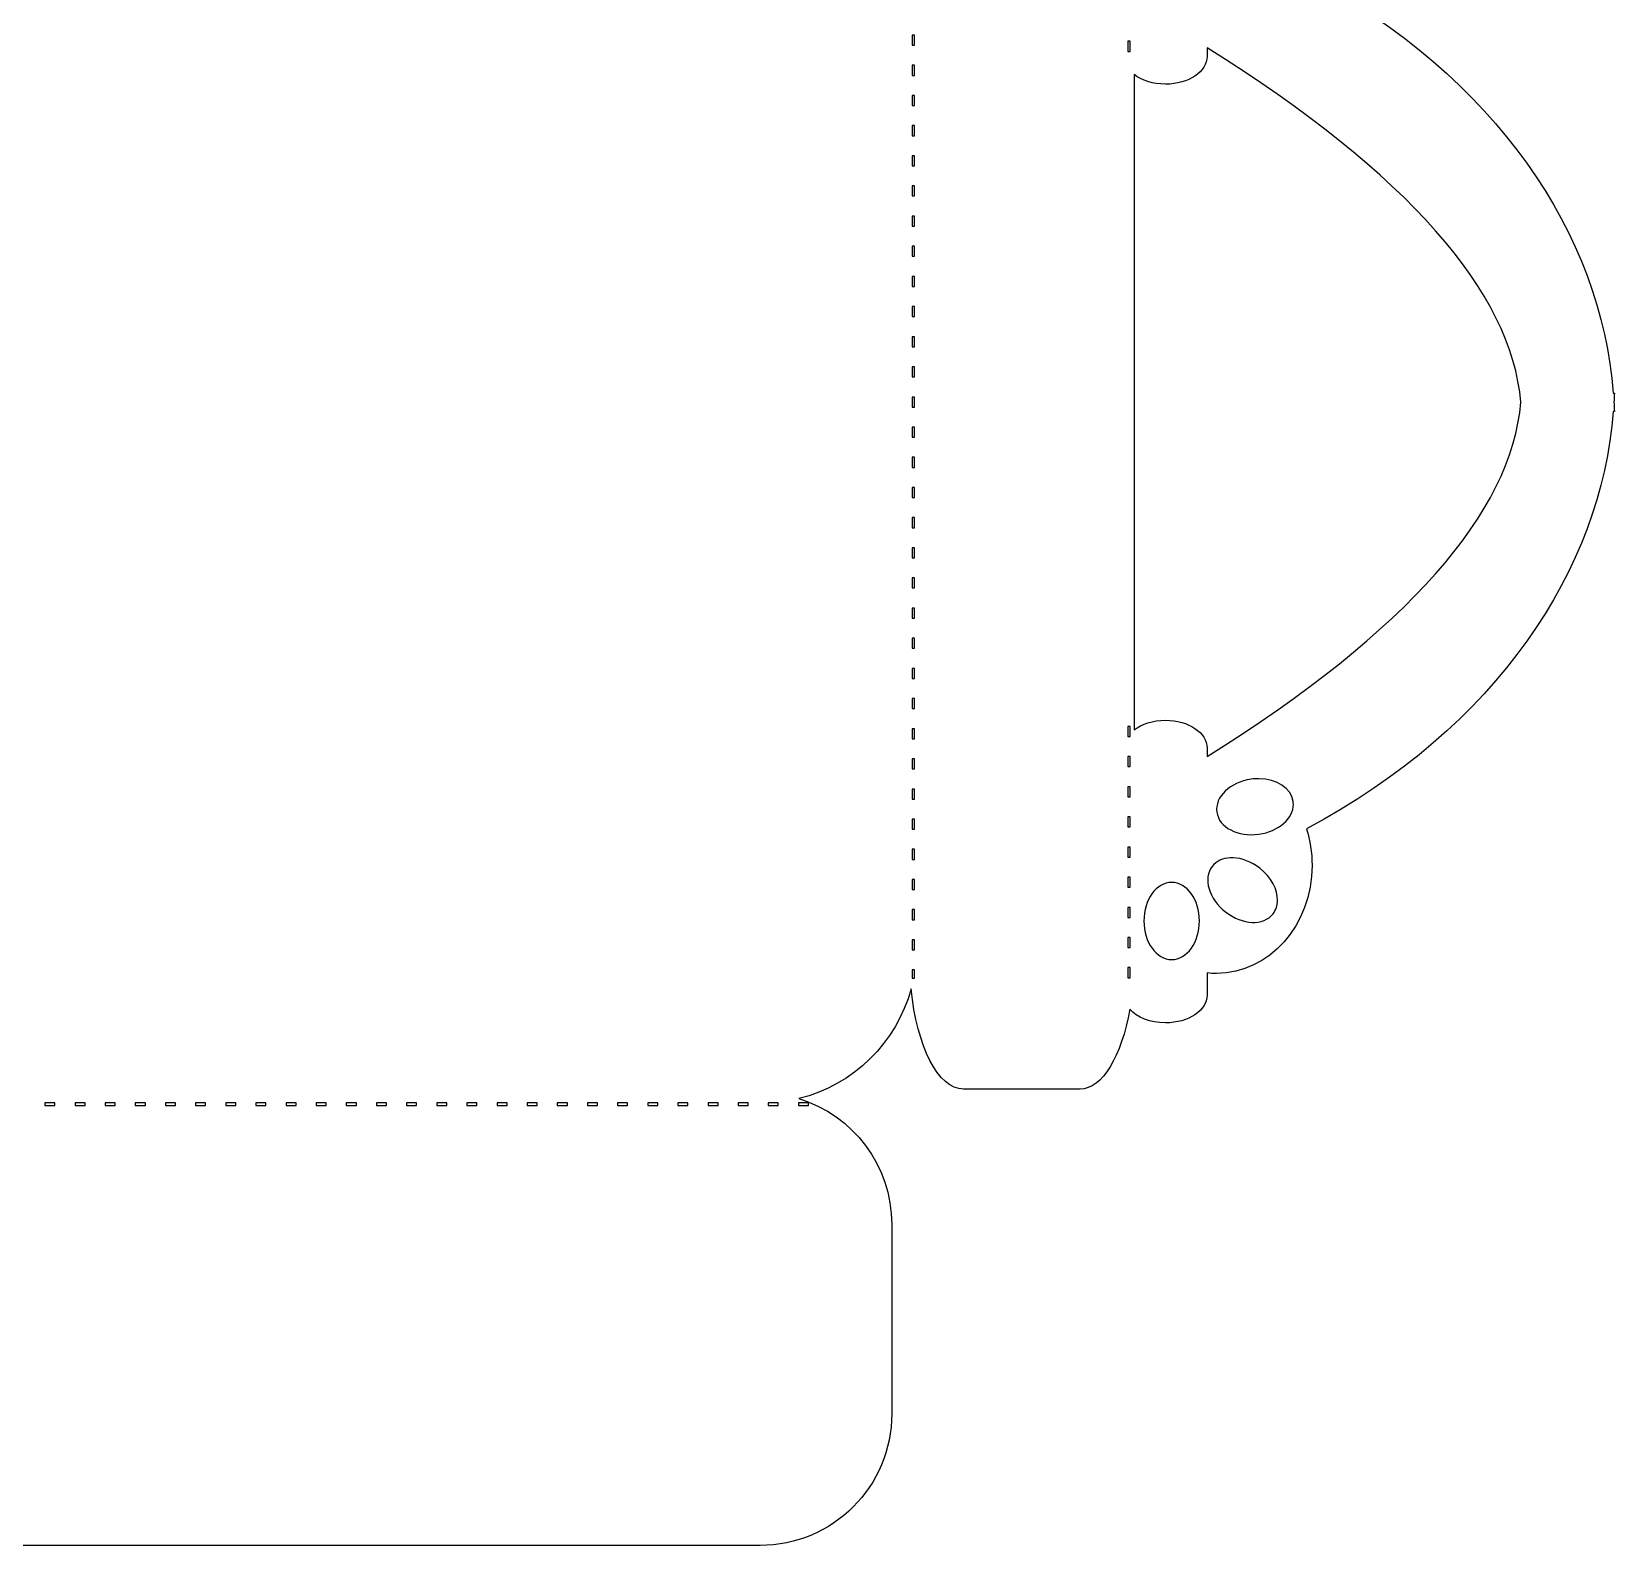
# Model space of a CAD drawing. Header units: centimetres. Extents: x -27 to 27.5, y -14.1 to 14.3.
# Drawn here: x 5.9 to 22.57, y -14.12 to 1.88 of the extents above; entities that cross this region are included whole.
import ezdxf

# ---------------------------------------------------------------- set-up
doc = ezdxf.new("R2010")
doc.units = ezdxf.units.CM
doc.header["$MEASUREMENT"] = 0
doc.layers.add('Layer 1', color=7, linetype='Continuous')

msp = doc.modelspace()

# ---------------------------------------------------------------- linework, layer by layer
at = {"layer": 'Layer 1', "color": 36, "lineweight": 25}
for points, knots in [([(-16.51941, 10.01651), (-17.28793, 10.01651), (-17.90682, 9.39762), (-17.90682, 8.62911), (-17.90682, 8.62911), (-17.90682, 8.62911), (-17.90682, 6.63894), (-17.90682, 6.63894), (-17.90682, 6.63894), (-17.90682, 6.0028), (-17.48249, 5.46935), (-16.90058, 5.30445), (-16.90058, 5.30445), (-17.47429, 5.15204), (-17.92264, 4.69902), (-18.06723, 4.12209), (-18.06723, 4.12209), (-18.09669, 4.82244), (-18.33803, 5.36481), (-18.63277, 5.36481), (-18.63277, 5.36481), (-18.63277, 5.36481), (-19.8606, 5.36481), (-19.8606, 5.36481), (-19.8606, 5.36481), (-20.09577, 5.36481), (-20.29658, 5.01931), (-20.38316, 4.52393), (-20.38316, 4.52393), (-20.45962, 4.60946), (-20.59937, 4.66697), (-20.76019, 4.66697), (-20.76019, 4.66697), (-21.00334, 4.66697), (-21.19923, 4.53637), (-21.19923, 4.37428), (-21.19923, 4.37428), (-21.19923, 4.37428), (-21.19923, 4.14111), (-21.19923, 4.14111), (-21.19923, 4.14111), (-21.23139, 4.14461), (-21.26383, 4.1469), (-21.2968, 4.1469), (-21.2968, 4.1469), (-21.85312, 4.1469), (-22.30469, 3.6373), (-22.30469, 3.00919), (-22.30469, 3.00919), (-22.30469, 2.874), (-22.28354, 2.74421), (-22.24516, 2.62389), (-22.24516, 2.62389), (-24.25743, 1.5562), (-25.34686, -0.11325), (-25.47721, -1.77067), (-25.47721, -1.77067), (-25.47721, -1.77067), (-25.48879, -1.77067), (-25.48879, -1.77067), (-25.48879, -1.77067), (-25.4877, -1.80321), (-25.48648, -1.83568), (-25.48465, -1.86824), (-25.48465, -1.86824), (-25.48647, -1.90065), (-25.48771, -1.93258), (-25.48879, -1.96498), (-25.48879, -1.96498), (-25.48879, -1.96498), (-25.47721, -1.96498), (-25.47721, -1.96498), (-25.47721, -1.96498), (-25.34686, -3.6224), (-24.25743, -5.29267), (-22.24516, -6.36037), (-22.24516, -6.36037), (-22.28354, -6.48069), (-22.30469, -6.60965), (-22.30469, -6.74484), (-22.30469, -6.74484), (-22.30469, -7.37295), (-21.85312, -7.88337), (-21.2968, -7.88337), (-21.2968, -7.88337), (-21.26383, -7.88337), (-21.23139, -7.88109), (-21.19923, -7.87759), (-21.19923, -7.87759), (-21.19923, -7.87759), (-21.19923, -8.11075), (-21.19923, -8.11075), (-21.19923, -8.11075), (-21.19923, -8.27285), (-21.00334, -8.40262), (-20.76019, -8.40262), (-20.76019, -8.40262), (-20.59937, -8.40262), (-20.45961, -8.34594), (-20.38316, -8.26041), (-20.38316, -8.26041), (-20.29657, -8.75575), (-20.09575, -9.10128), (-19.8606, -9.10128), (-19.8606, -9.10128), (-19.8606, -9.10128), (-18.63277, -9.10128), (-18.63277, -9.10128), (-18.63277, -9.10128), (-18.3708, -9.10128), (-18.15167, -8.67221), (-18.08542, -8.08512), (-18.08542, -8.08512), (-17.95442, -8.74582), (-17.42911, -9.26139), (-16.76333, -9.37827), (-16.76333, -9.37827), (-17.41459, -9.493), (-17.90682, -10.0582), (-17.90682, -10.74335), (-17.90682, -10.74335), (-17.90682, -10.74335), (-17.90682, -12.73352), (-17.90682, -12.73352), (-17.90682, -12.73352), (-17.90682, -13.50203), (-17.28793, -14.12093), (-16.51941, -14.12093), (-16.51941, -14.12093), (-16.51941, -14.12093), (-4.83475, -14.12093), (-4.83475, -14.12093), (-4.83475, -14.12093), (-4.06624, -14.12093), (-3.44734, -13.50203), (-3.44734, -12.73352), (-3.44734, -12.73352), (-3.44734, -12.73352), (-3.44734, -10.74335), (-3.44734, -10.74335), (-3.44734, -10.74335), (-3.44734, -10.66148), (-3.45453, -10.58149), (-3.46801, -10.50358), (-3.46801, -10.50358), (-3.15068, -10.9149), (-2.65254, -11.17909), (-2.09053, -11.17909), (-2.09053, -11.17909), (-2.09053, -11.17909), (-0.80564, -11.17909), (-0.80564, -11.17909), (-0.80564, -11.17909), (-0.28304, -11.17909), (0.18345, -10.95066), (0.50157, -10.58791), (0.50157, -10.58791), (0.50157, -10.58791), (0.47759, -10.58791), (0.47759, -10.58791), (0.47759, -10.58791), (0.47759, -10.58791), (0.47759, -10.57964), (0.47759, -10.57964), (0.47759, -10.57964), (0.47759, -10.57964), (0.47759, -10.57716), (0.47759, -10.57716), (0.47759, -10.57716), (0.47759, -10.57716), (0.47841, -10.57468), (0.47841, -10.57468), (0.47841, -10.57468), (0.47841, -10.57468), (0.5057, -10.51598), (0.5057, -10.51598), (0.5057, -10.51598), (0.5057, -10.51598), (0.52968, -10.52673), (0.52968, -10.52673), (0.52968, -10.52673), (0.52968, -10.52673), (0.50404, -10.58212), (0.50404, -10.58212), (0.50404, -10.58212), (0.50404, -10.58212), (0.50404, -10.58791), (0.50404, -10.58791), (0.50404, -10.58791), (0.50404, -10.58791), (0.50239, -10.58791), (0.50239, -10.58791), (0.50239, -10.58791), (0.50039, -10.61848), (0.49908, -10.64943), (0.49908, -10.68052), (0.49908, -10.68052), (0.49908, -10.68052), (0.49908, -12.67068), (0.49908, -12.67068), (0.49908, -12.67068), (0.49908, -13.43919), (1.11716, -14.05809), (1.88567, -14.05809), (1.88567, -14.05809), (1.88567, -14.05809), (13.57033, -14.05809), (13.57033, -14.05809), (13.57033, -14.05809), (14.33884, -14.05809), (14.95774, -13.43919), (14.95774, -12.67068), (14.95774, -12.67068), (14.95774, -12.67068), (14.95774, -10.68052), (14.95774, -10.68052), (14.95774, -10.68052), (14.95774, -10.05491), (14.54749, -9.5284), (13.98043, -9.35429), (13.98043, -9.35429), (14.55488, -9.211), (15.00683, -8.76631), (15.16196, -8.19674), (15.16196, -8.19674), (15.22233, -8.80512), (15.44614, -9.25425), (15.71428, -9.25425), (15.71428, -9.25425), (15.71428, -9.25425), (16.94129, -9.25425), (16.94129, -9.25425), (16.94129, -9.25425), (17.17645, -9.25425), (17.37808, -8.90876), (17.46466, -8.41337), (17.46466, -8.41337), (17.54117, -8.49877), (17.6802, -8.55641), (17.84087, -8.55641), (17.84087, -8.55641), (18.08402, -8.55641), (18.27991, -8.42581), (18.27991, -8.26371), (18.27991, -8.26371), (18.27991, -8.26371), (18.27991, -8.03138), (18.27991, -8.03138), (18.27991, -8.03138), (18.31207, -8.03488), (18.34451, -8.03634), (18.37748, -8.03634), (18.37748, -8.03634), (18.93381, -8.03634), (19.38538, -7.52674), (19.38538, -6.89863), (19.38538, -6.89863), (19.38538, -6.76344), (19.36421, -6.63365), (19.32584, -6.51333), (19.32584, -6.51333), (21.33811, -5.44563), (22.42838, -3.77619), (22.55872, -2.11877), (22.55872, -2.11877), (22.55872, -2.11877), (22.56947, -2.11877), (22.56947, -2.11877), (22.56947, -2.11877), (22.56839, -2.08637), (22.56716, -2.05444), (22.56533, -2.02203), (22.56533, -2.02203), (22.56716, -1.98947), (22.56838, -1.957), (22.56947, -1.92446), (22.56947, -1.92446), (22.56947, -1.92446), (22.55872, -1.92446), (22.55872, -1.92446), (22.55872, -1.92446), (22.42837, -0.26704), (21.33811, 1.40241), (19.32584, 2.4701), (19.32584, 2.4701), (19.36422, 2.59043), (19.38538, 2.72021), (19.38538, 2.8554), (19.38538, 2.8554), (19.38538, 3.48351), (18.93381, 3.99394), (18.37748, 3.99394), (18.37748, 3.99394), (18.34451, 3.99394), (18.31207, 3.99165), (18.27991, 3.98815), (18.27991, 3.98815), (18.27991, 3.98815), (18.27991, 4.22131), (18.27991, 4.22131), (18.27991, 4.22131), (18.27991, 4.38341), (18.08401, 4.51318), (17.84087, 4.51318), (17.84087, 4.51318), (17.68036, 4.51318), (17.54122, 4.45623), (17.46466, 4.37097), (17.46466, 4.37097), (17.37808, 4.86632), (17.17643, 5.21185), (16.94129, 5.21185), (16.94129, 5.21185), (16.94129, 5.21185), (15.71428, 5.21185), (15.71428, 5.21185), (15.71428, 5.21185), (15.44618, 5.21185), (15.22236, 4.76261), (15.16196, 4.15434), (15.16196, 4.15434), (15.00648, 4.72489), (14.55306, 5.1695), (13.97713, 5.31189), (13.97713, 5.31189), (14.54586, 5.48498), (14.95774, 6.01214), (14.95774, 6.63894), (14.95774, 6.63894), (14.95774, 6.63894), (14.95774, 8.62911), (14.95774, 8.62911), (14.95774, 8.62911), (14.95774, 9.39762), (14.33884, 10.01651), (13.57033, 10.01651), (13.57033, 10.01651), (13.57033, 10.01651), (1.88567, 10.01651), (1.88567, 10.01651), (1.88567, 10.01651), (1.11715, 10.01651), (0.49908, 9.39762), (0.49908, 8.62911), (0.49908, 8.62911), (0.49908, 8.62911), (0.49908, 6.63894), (0.49908, 6.63894), (0.49908, 6.63894), (0.49908, 6.52272), (0.51292, 6.41017), (0.5396, 6.30243), (0.5396, 6.30243), (0.22133, 6.6908), (-0.26206, 6.93825), (-0.80564, 6.93825), (-0.80564, 6.93825), (-0.80564, 6.93825), (-2.09053, 6.93825), (-2.09053, 6.93825), (-2.09053, 6.93825), (-2.68536, 6.93825), (-3.20865, 6.64228), (-3.52176, 6.18915), (-3.52176, 6.18915), (-3.47375, 6.33012), (-3.44734, 6.48132), (-3.44734, 6.63894), (-3.44734, 6.63894), (-3.44734, 6.63894), (-3.44734, 8.62911), (-3.44734, 8.62911), (-3.44734, 8.62911), (-3.44734, 9.39762), (-4.06624, 10.01651), (-4.83475, 10.01651), (-4.83475, 10.01651), (-4.83475, 10.01651), (-16.51941, 10.01651), (-16.51941, 10.01651)], [0, 0, 0, 0, 0.01041667, 0.01041667, 0.01041667, 0.01041667, 0.02083333, 0.02083333, 0.02083333, 0.02083333, 0.03125, 0.03125, 0.03125, 0.03125, 0.04166667, 0.04166667, 0.04166667, 0.04166667, 0.05208333, 0.05208333, 0.05208333, 0.05208333, 0.0625, 0.0625, 0.0625, 0.0625, 0.07291667, 0.07291667, 0.07291667, 0.07291667, 0.08333333, 0.08333333, 0.08333333, 0.08333333, 0.09375, 0.09375, 0.09375, 0.09375, 0.10416667, 0.10416667, 0.10416667, 0.10416667, 0.11458333, 0.11458333, 0.11458333, 0.11458333, 0.125, 0.125, 0.125, 0.125, 0.13541667, 0.13541667, 0.13541667, 0.13541667, 0.14583333, 0.14583333, 0.14583333, 0.14583333, 0.15625, 0.15625, 0.15625, 0.15625, 0.16666667, 0.16666667, 0.16666667, 0.16666667, 0.17708333, 0.17708333, 0.17708333, 0.17708333, 0.1875, 0.1875, 0.1875, 0.1875, 0.19791667, 0.19791667, 0.19791667, 0.19791667, 0.20833333, 0.20833333, 0.20833333, 0.20833333, 0.21875, 0.21875, 0.21875, 0.21875, 0.22916667, 0.22916667, 0.22916667, 0.22916667, 0.23958333, 0.23958333, 0.23958333, 0.23958333, 0.25, 0.25, 0.25, 0.25, 0.26041667, 0.26041667, 0.26041667, 0.26041667, 0.27083333, 0.27083333, 0.27083333, 0.27083333, 0.28125, 0.28125, 0.28125, 0.28125, 0.29166667, 0.29166667, 0.29166667, 0.29166667, 0.30208333, 0.30208333, 0.30208333, 0.30208333, 0.3125, 0.3125, 0.3125, 0.3125, 0.32291667, 0.32291667, 0.32291667, 0.32291667, 0.33333333, 0.33333333, 0.33333333, 0.33333333, 0.34375, 0.34375, 0.34375, 0.34375, 0.35416667, 0.35416667, 0.35416667, 0.35416667, 0.36458333, 0.36458333, 0.36458333, 0.36458333, 0.375, 0.375, 0.375, 0.375, 0.38541667, 0.38541667, 0.38541667, 0.38541667, 0.39583333, 0.39583333, 0.39583333, 0.39583333, 0.40625, 0.40625, 0.40625, 0.40625, 0.41666667, 0.41666667, 0.41666667, 0.41666667, 0.42708333, 0.42708333, 0.42708333, 0.42708333, 0.4375, 0.4375, 0.4375, 0.4375, 0.44791667, 0.44791667, 0.44791667, 0.44791667, 0.45833333, 0.45833333, 0.45833333, 0.45833333, 0.46875, 0.46875, 0.46875, 0.46875, 0.47916667, 0.47916667, 0.47916667, 0.47916667, 0.48958333, 0.48958333, 0.48958333, 0.48958333, 0.5, 0.5, 0.5, 0.5, 0.51041667, 0.51041667, 0.51041667, 0.51041667, 0.52083333, 0.52083333, 0.52083333, 0.52083333, 0.53125, 0.53125, 0.53125, 0.53125, 0.54166667, 0.54166667, 0.54166667, 0.54166667, 0.55208333, 0.55208333, 0.55208333, 0.55208333, 0.5625, 0.5625, 0.5625, 0.5625, 0.57291667, 0.57291667, 0.57291667, 0.57291667, 0.58333333, 0.58333333, 0.58333333, 0.58333333, 0.59375, 0.59375, 0.59375, 0.59375, 0.60416667, 0.60416667, 0.60416667, 0.60416667, 0.61458333, 0.61458333, 0.61458333, 0.61458333, 0.625, 0.625, 0.625, 0.625, 0.63541667, 0.63541667, 0.63541667, 0.63541667, 0.64583333, 0.64583333, 0.64583333, 0.64583333, 0.65625, 0.65625, 0.65625, 0.65625, 0.66666667, 0.66666667, 0.66666667, 0.66666667, 0.67708333, 0.67708333, 0.67708333, 0.67708333, 0.6875, 0.6875, 0.6875, 0.6875, 0.69791667, 0.69791667, 0.69791667, 0.69791667, 0.70833333, 0.70833333, 0.70833333, 0.70833333, 0.71875, 0.71875, 0.71875, 0.71875, 0.72916667, 0.72916667, 0.72916667, 0.72916667, 0.73958333, 0.73958333, 0.73958333, 0.73958333, 0.75, 0.75, 0.75, 0.75, 0.76041667, 0.76041667, 0.76041667, 0.76041667, 0.77083333, 0.77083333, 0.77083333, 0.77083333, 0.78125, 0.78125, 0.78125, 0.78125, 0.79166667, 0.79166667, 0.79166667, 0.79166667, 0.80208333, 0.80208333, 0.80208333, 0.80208333, 0.8125, 0.8125, 0.8125, 0.8125, 0.82291667, 0.82291667, 0.82291667, 0.82291667, 0.83333333, 0.83333333, 0.83333333, 0.83333333, 0.84375, 0.84375, 0.84375, 0.84375, 0.85416667, 0.85416667, 0.85416667, 0.85416667, 0.86458333, 0.86458333, 0.86458333, 0.86458333, 0.875, 0.875, 0.875, 0.875, 0.88541667, 0.88541667, 0.88541667, 0.88541667, 0.89583333, 0.89583333, 0.89583333, 0.89583333, 0.90625, 0.90625, 0.90625, 0.90625, 0.91666667, 0.91666667, 0.91666667, 0.91666667, 0.92708333, 0.92708333, 0.92708333, 0.92708333, 0.9375, 0.9375, 0.9375, 0.9375, 0.94791667, 0.94791667, 0.94791667, 0.94791667, 0.95833333, 0.95833333, 0.95833333, 0.95833333, 0.96875, 0.96875, 0.96875, 0.96875, 0.97916667, 0.97916667, 0.97916667, 0.97916667, 1, 1, 1, 1]), ([(15.17106, 1.84337), (15.17106, 1.84337), (15.19752, 1.84337), (15.19752, 1.84337), (15.19752, 1.84337), (15.19752, 1.84337), (15.19752, 1.73754), (15.19752, 1.73754), (15.19752, 1.73754), (15.19752, 1.73754), (15.17106, 1.73754), (15.17106, 1.73754), (15.17106, 1.73754), (15.17106, 1.73754), (15.17106, 1.84337), (15.17106, 1.84337)], [0, 0, 0, 0, 0.2, 0.2, 0.2, 0.2, 0.4, 0.4, 0.4, 0.4, 0.6, 0.6, 0.6, 0.6, 1, 1, 1, 1]), ([(17.444, 1.77888), (17.444, 1.77888), (17.47045, 1.77888), (17.47045, 1.77888), (17.47045, 1.77888), (17.47045, 1.77888), (17.47045, 1.67304), (17.47045, 1.67304), (17.47045, 1.67304), (17.47045, 1.67304), (17.444, 1.67304), (17.444, 1.67304), (17.444, 1.67304), (17.444, 1.67304), (17.444, 1.77888), (17.444, 1.77888)], [0, 0, 0, 0, 0.2, 0.2, 0.2, 0.2, 0.4, 0.4, 0.4, 0.4, 0.6, 0.6, 0.6, 0.6, 1, 1, 1, 1]), ([(18.27991, 1.71108), (20.39296, 0.38353), (21.48193, -0.85389), (21.58555, -2.02203), (21.58555, -2.02203), (21.4817, -3.19004), (20.3927, -4.42609), (18.27991, -5.75348), (18.27991, -5.75348), (18.27991, -5.75348), (18.27991, -5.66335), (18.27991, -5.66335), (18.27991, -5.66335), (18.27991, -5.50125), (18.08401, -5.37066), (17.84087, -5.37066), (17.84087, -5.37066), (17.70841, -5.37066), (17.5905, -5.40926), (17.51014, -5.47071), (17.51014, -5.47071), (17.51014, -5.47071), (17.51014, 1.42831), (17.51014, 1.42831), (17.51014, 1.42831), (17.59051, 1.36686), (17.7084, 1.32743), (17.84087, 1.32743), (17.84087, 1.32743), (18.08402, 1.32743), (18.27991, 1.45803), (18.27991, 1.62013), (18.27991, 1.62013), (18.27991, 1.62013), (18.27991, 1.71108), (18.27991, 1.71108)], [0, 0, 0, 0, 0.1, 0.1, 0.1, 0.1, 0.2, 0.2, 0.2, 0.2, 0.3, 0.3, 0.3, 0.3, 0.4, 0.4, 0.4, 0.4, 0.5, 0.5, 0.5, 0.5, 0.6, 0.6, 0.6, 0.6, 0.7, 0.7, 0.7, 0.7, 0.8, 0.8, 0.8, 0.8, 1, 1, 1, 1]), ([(15.17106, 1.52587), (15.17106, 1.52587), (15.19752, 1.52587), (15.19752, 1.52587), (15.19752, 1.52587), (15.19752, 1.52587), (15.19752, 1.42004), (15.19752, 1.42004), (15.19752, 1.42004), (15.19752, 1.42004), (15.17106, 1.42004), (15.17106, 1.42004), (15.17106, 1.42004), (15.17106, 1.42004), (15.17106, 1.52587), (15.17106, 1.52587)], [0, 0, 0, 0, 0.2, 0.2, 0.2, 0.2, 0.4, 0.4, 0.4, 0.4, 0.6, 0.6, 0.6, 0.6, 1, 1, 1, 1]), ([(15.17106, 1.20837), (15.17106, 1.20837), (15.19752, 1.20837), (15.19752, 1.20837), (15.19752, 1.20837), (15.19752, 1.20837), (15.19752, 1.10254), (15.19752, 1.10254), (15.19752, 1.10254), (15.19752, 1.10254), (15.17106, 1.10254), (15.17106, 1.10254), (15.17106, 1.10254), (15.17106, 1.10254), (15.17106, 1.20837), (15.17106, 1.20837)], [0, 0, 0, 0, 0.2, 0.2, 0.2, 0.2, 0.4, 0.4, 0.4, 0.4, 0.6, 0.6, 0.6, 0.6, 1, 1, 1, 1]), ([(15.17106, 0.89087), (15.17106, 0.89087), (15.19752, 0.89087), (15.19752, 0.89087), (15.19752, 0.89087), (15.19752, 0.89087), (15.19752, 0.78504), (15.19752, 0.78504), (15.19752, 0.78504), (15.19752, 0.78504), (15.17106, 0.78504), (15.17106, 0.78504), (15.17106, 0.78504), (15.17106, 0.78504), (15.17106, 0.89087), (15.17106, 0.89087)], [0, 0, 0, 0, 0.2, 0.2, 0.2, 0.2, 0.4, 0.4, 0.4, 0.4, 0.6, 0.6, 0.6, 0.6, 1, 1, 1, 1]), ([(15.17106, 0.57337), (15.17106, 0.57337), (15.19752, 0.57337), (15.19752, 0.57337), (15.19752, 0.57337), (15.19752, 0.57337), (15.19752, 0.46754), (15.19752, 0.46754), (15.19752, 0.46754), (15.19752, 0.46754), (15.17106, 0.46754), (15.17106, 0.46754), (15.17106, 0.46754), (15.17106, 0.46754), (15.17106, 0.57337), (15.17106, 0.57337)], [0, 0, 0, 0, 0.2, 0.2, 0.2, 0.2, 0.4, 0.4, 0.4, 0.4, 0.6, 0.6, 0.6, 0.6, 1, 1, 1, 1]), ([(15.17106, 0.25587), (15.17106, 0.25587), (15.19752, 0.25587), (15.19752, 0.25587), (15.19752, 0.25587), (15.19752, 0.25587), (15.19752, 0.15004), (15.19752, 0.15004), (15.19752, 0.15004), (15.19752, 0.15004), (15.17106, 0.15004), (15.17106, 0.15004), (15.17106, 0.15004), (15.17106, 0.15004), (15.17106, 0.25587), (15.17106, 0.25587)], [0, 0, 0, 0, 0.2, 0.2, 0.2, 0.2, 0.4, 0.4, 0.4, 0.4, 0.6, 0.6, 0.6, 0.6, 1, 1, 1, 1]), ([(15.17106, -0.06163), (15.17106, -0.06163), (15.19752, -0.06163), (15.19752, -0.06163), (15.19752, -0.06163), (15.19752, -0.06163), (15.19752, -0.16746), (15.19752, -0.16746), (15.19752, -0.16746), (15.19752, -0.16746), (15.17106, -0.16746), (15.17106, -0.16746), (15.17106, -0.16746), (15.17106, -0.16746), (15.17106, -0.06163), (15.17106, -0.06163)], [0, 0, 0, 0, 0.2, 0.2, 0.2, 0.2, 0.4, 0.4, 0.4, 0.4, 0.6, 0.6, 0.6, 0.6, 1, 1, 1, 1]), ([(15.17106, -0.37913), (15.17106, -0.37913), (15.19752, -0.37913), (15.19752, -0.37913), (15.19752, -0.37913), (15.19752, -0.37913), (15.19752, -0.48496), (15.19752, -0.48496), (15.19752, -0.48496), (15.19752, -0.48496), (15.17106, -0.48496), (15.17106, -0.48496), (15.17106, -0.48496), (15.17106, -0.48496), (15.17106, -0.37913), (15.17106, -0.37913)], [0, 0, 0, 0, 0.2, 0.2, 0.2, 0.2, 0.4, 0.4, 0.4, 0.4, 0.6, 0.6, 0.6, 0.6, 1, 1, 1, 1]), ([(15.17106, -0.69663), (15.17106, -0.69663), (15.19752, -0.69663), (15.19752, -0.69663), (15.19752, -0.69663), (15.19752, -0.69663), (15.19752, -0.80246), (15.19752, -0.80246), (15.19752, -0.80246), (15.19752, -0.80246), (15.17106, -0.80246), (15.17106, -0.80246), (15.17106, -0.80246), (15.17106, -0.80246), (15.17106, -0.69663), (15.17106, -0.69663)], [0, 0, 0, 0, 0.2, 0.2, 0.2, 0.2, 0.4, 0.4, 0.4, 0.4, 0.6, 0.6, 0.6, 0.6, 1, 1, 1, 1]), ([(15.17106, -1.01413), (15.17106, -1.01413), (15.19752, -1.01413), (15.19752, -1.01413), (15.19752, -1.01413), (15.19752, -1.01413), (15.19752, -1.11996), (15.19752, -1.11996), (15.19752, -1.11996), (15.19752, -1.11996), (15.17106, -1.11996), (15.17106, -1.11996), (15.17106, -1.11996), (15.17106, -1.11996), (15.17106, -1.01413), (15.17106, -1.01413)], [0, 0, 0, 0, 0.2, 0.2, 0.2, 0.2, 0.4, 0.4, 0.4, 0.4, 0.6, 0.6, 0.6, 0.6, 1, 1, 1, 1]), ([(15.17106, -1.33163), (15.17106, -1.33163), (15.19752, -1.33163), (15.19752, -1.33163), (15.19752, -1.33163), (15.19752, -1.33163), (15.19752, -1.43746), (15.19752, -1.43746), (15.19752, -1.43746), (15.19752, -1.43746), (15.17106, -1.43746), (15.17106, -1.43746), (15.17106, -1.43746), (15.17106, -1.43746), (15.17106, -1.33163), (15.17106, -1.33163)], [0, 0, 0, 0, 0.2, 0.2, 0.2, 0.2, 0.4, 0.4, 0.4, 0.4, 0.6, 0.6, 0.6, 0.6, 1, 1, 1, 1]), ([(15.17106, -1.64913), (15.17106, -1.64913), (15.19752, -1.64913), (15.19752, -1.64913), (15.19752, -1.64913), (15.19752, -1.64913), (15.19752, -1.75496), (15.19752, -1.75496), (15.19752, -1.75496), (15.19752, -1.75496), (15.17106, -1.75496), (15.17106, -1.75496), (15.17106, -1.75496), (15.17106, -1.75496), (15.17106, -1.64913), (15.17106, -1.64913)], [0, 0, 0, 0, 0.2, 0.2, 0.2, 0.2, 0.4, 0.4, 0.4, 0.4, 0.6, 0.6, 0.6, 0.6, 1, 1, 1, 1]), ([(15.17106, -1.96663), (15.17106, -1.96663), (15.19752, -1.96663), (15.19752, -1.96663), (15.19752, -1.96663), (15.19752, -1.96663), (15.19752, -2.07246), (15.19752, -2.07246), (15.19752, -2.07246), (15.19752, -2.07246), (15.17106, -2.07246), (15.17106, -2.07246), (15.17106, -2.07246), (15.17106, -2.07246), (15.17106, -1.96663), (15.17106, -1.96663)], [0, 0, 0, 0, 0.2, 0.2, 0.2, 0.2, 0.4, 0.4, 0.4, 0.4, 0.6, 0.6, 0.6, 0.6, 1, 1, 1, 1]), ([(15.17106, -2.28413), (15.17106, -2.28413), (15.19752, -2.28413), (15.19752, -2.28413), (15.19752, -2.28413), (15.19752, -2.28413), (15.19752, -2.38996), (15.19752, -2.38996), (15.19752, -2.38996), (15.19752, -2.38996), (15.17106, -2.38996), (15.17106, -2.38996), (15.17106, -2.38996), (15.17106, -2.38996), (15.17106, -2.28413), (15.17106, -2.28413)], [0, 0, 0, 0, 0.2, 0.2, 0.2, 0.2, 0.4, 0.4, 0.4, 0.4, 0.6, 0.6, 0.6, 0.6, 1, 1, 1, 1]), ([(15.17106, -2.60163), (15.17106, -2.60163), (15.19752, -2.60163), (15.19752, -2.60163), (15.19752, -2.60163), (15.19752, -2.60163), (15.19752, -2.70746), (15.19752, -2.70746), (15.19752, -2.70746), (15.19752, -2.70746), (15.17106, -2.70746), (15.17106, -2.70746), (15.17106, -2.70746), (15.17106, -2.70746), (15.17106, -2.60163), (15.17106, -2.60163)], [0, 0, 0, 0, 0.2, 0.2, 0.2, 0.2, 0.4, 0.4, 0.4, 0.4, 0.6, 0.6, 0.6, 0.6, 1, 1, 1, 1]), ([(15.17106, -2.91913), (15.17106, -2.91913), (15.19752, -2.91913), (15.19752, -2.91913), (15.19752, -2.91913), (15.19752, -2.91913), (15.19752, -3.02496), (15.19752, -3.02496), (15.19752, -3.02496), (15.19752, -3.02496), (15.17106, -3.02496), (15.17106, -3.02496), (15.17106, -3.02496), (15.17106, -3.02496), (15.17106, -2.91913), (15.17106, -2.91913)], [0, 0, 0, 0, 0.2, 0.2, 0.2, 0.2, 0.4, 0.4, 0.4, 0.4, 0.6, 0.6, 0.6, 0.6, 1, 1, 1, 1]), ([(15.17106, -3.23663), (15.17106, -3.23663), (15.19752, -3.23663), (15.19752, -3.23663), (15.19752, -3.23663), (15.19752, -3.23663), (15.19752, -3.34246), (15.19752, -3.34246), (15.19752, -3.34246), (15.19752, -3.34246), (15.17106, -3.34246), (15.17106, -3.34246), (15.17106, -3.34246), (15.17106, -3.34246), (15.17106, -3.23663), (15.17106, -3.23663)], [0, 0, 0, 0, 0.2, 0.2, 0.2, 0.2, 0.4, 0.4, 0.4, 0.4, 0.6, 0.6, 0.6, 0.6, 1, 1, 1, 1]), ([(15.17106, -3.55413), (15.17106, -3.55413), (15.19752, -3.55413), (15.19752, -3.55413), (15.19752, -3.55413), (15.19752, -3.55413), (15.19752, -3.65996), (15.19752, -3.65996), (15.19752, -3.65996), (15.19752, -3.65996), (15.17106, -3.65996), (15.17106, -3.65996), (15.17106, -3.65996), (15.17106, -3.65996), (15.17106, -3.55413), (15.17106, -3.55413)], [0, 0, 0, 0, 0.2, 0.2, 0.2, 0.2, 0.4, 0.4, 0.4, 0.4, 0.6, 0.6, 0.6, 0.6, 1, 1, 1, 1]), ([(15.17106, -3.87163), (15.17106, -3.87163), (15.19752, -3.87163), (15.19752, -3.87163), (15.19752, -3.87163), (15.19752, -3.87163), (15.19752, -3.97746), (15.19752, -3.97746), (15.19752, -3.97746), (15.19752, -3.97746), (15.17106, -3.97746), (15.17106, -3.97746), (15.17106, -3.97746), (15.17106, -3.97746), (15.17106, -3.87163), (15.17106, -3.87163)], [0, 0, 0, 0, 0.2, 0.2, 0.2, 0.2, 0.4, 0.4, 0.4, 0.4, 0.6, 0.6, 0.6, 0.6, 1, 1, 1, 1]), ([(15.17106, -4.18913), (15.17106, -4.18913), (15.19752, -4.18913), (15.19752, -4.18913), (15.19752, -4.18913), (15.19752, -4.18913), (15.19752, -4.29496), (15.19752, -4.29496), (15.19752, -4.29496), (15.19752, -4.29496), (15.17106, -4.29496), (15.17106, -4.29496), (15.17106, -4.29496), (15.17106, -4.29496), (15.17106, -4.18913), (15.17106, -4.18913)], [0, 0, 0, 0, 0.2, 0.2, 0.2, 0.2, 0.4, 0.4, 0.4, 0.4, 0.6, 0.6, 0.6, 0.6, 1, 1, 1, 1]), ([(15.17106, -4.50663), (15.17106, -4.50663), (15.19752, -4.50663), (15.19752, -4.50663), (15.19752, -4.50663), (15.19752, -4.50663), (15.19752, -4.61246), (15.19752, -4.61246), (15.19752, -4.61246), (15.19752, -4.61246), (15.17106, -4.61246), (15.17106, -4.61246), (15.17106, -4.61246), (15.17106, -4.61246), (15.17106, -4.50663), (15.17106, -4.50663)], [0, 0, 0, 0, 0.2, 0.2, 0.2, 0.2, 0.4, 0.4, 0.4, 0.4, 0.6, 0.6, 0.6, 0.6, 1, 1, 1, 1]), ([(15.17106, -4.82413), (15.17106, -4.82413), (15.19752, -4.82413), (15.19752, -4.82413), (15.19752, -4.82413), (15.19752, -4.82413), (15.19752, -4.92996), (15.19752, -4.92996), (15.19752, -4.92996), (15.19752, -4.92996), (15.17106, -4.92996), (15.17106, -4.92996), (15.17106, -4.92996), (15.17106, -4.92996), (15.17106, -4.82413), (15.17106, -4.82413)], [0, 0, 0, 0, 0.2, 0.2, 0.2, 0.2, 0.4, 0.4, 0.4, 0.4, 0.6, 0.6, 0.6, 0.6, 1, 1, 1, 1]), ([(15.17106, -5.14163), (15.17106, -5.14163), (15.19752, -5.14163), (15.19752, -5.14163), (15.19752, -5.14163), (15.19752, -5.14163), (15.19752, -5.24746), (15.19752, -5.24746), (15.19752, -5.24746), (15.19752, -5.24746), (15.17106, -5.24746), (15.17106, -5.24746), (15.17106, -5.24746), (15.17106, -5.24746), (15.17106, -5.14163), (15.17106, -5.14163)], [0, 0, 0, 0, 0.2, 0.2, 0.2, 0.2, 0.4, 0.4, 0.4, 0.4, 0.6, 0.6, 0.6, 0.6, 1, 1, 1, 1]), ([(15.17106, -5.45913), (15.17106, -5.45913), (15.19752, -5.45913), (15.19752, -5.45913), (15.19752, -5.45913), (15.19752, -5.45913), (15.19752, -5.56496), (15.19752, -5.56496), (15.19752, -5.56496), (15.19752, -5.56496), (15.17106, -5.56496), (15.17106, -5.56496), (15.17106, -5.56496), (15.17106, -5.56496), (15.17106, -5.45913), (15.17106, -5.45913)], [0, 0, 0, 0, 0.2, 0.2, 0.2, 0.2, 0.4, 0.4, 0.4, 0.4, 0.6, 0.6, 0.6, 0.6, 1, 1, 1, 1]), ([(17.444, -5.43515), (17.444, -5.43515), (17.47045, -5.43515), (17.47045, -5.43515), (17.47045, -5.43515), (17.47045, -5.43515), (17.47045, -5.54099), (17.47045, -5.54099), (17.47045, -5.54099), (17.47045, -5.54099), (17.444, -5.54099), (17.444, -5.54099), (17.444, -5.54099), (17.444, -5.54099), (17.444, -5.43515), (17.444, -5.43515)], [0, 0, 0, 0, 0.2, 0.2, 0.2, 0.2, 0.4, 0.4, 0.4, 0.4, 0.6, 0.6, 0.6, 0.6, 1, 1, 1, 1]), ([(15.17106, -5.77663), (15.17106, -5.77663), (15.19752, -5.77663), (15.19752, -5.77663), (15.19752, -5.77663), (15.19752, -5.77663), (15.19752, -5.88246), (15.19752, -5.88246), (15.19752, -5.88246), (15.19752, -5.88246), (15.17106, -5.88246), (15.17106, -5.88246), (15.17106, -5.88246), (15.17106, -5.88246), (15.17106, -5.77663), (15.17106, -5.77663)], [0, 0, 0, 0, 0.2, 0.2, 0.2, 0.2, 0.4, 0.4, 0.4, 0.4, 0.6, 0.6, 0.6, 0.6, 1, 1, 1, 1]), ([(17.444, -5.75265), (17.444, -5.75265), (17.47045, -5.75265), (17.47045, -5.75265), (17.47045, -5.75265), (17.47045, -5.75265), (17.47045, -5.85849), (17.47045, -5.85849), (17.47045, -5.85849), (17.47045, -5.85849), (17.444, -5.85849), (17.444, -5.85849), (17.444, -5.85849), (17.444, -5.85849), (17.444, -5.75265), (17.444, -5.75265)], [0, 0, 0, 0, 0.2, 0.2, 0.2, 0.2, 0.4, 0.4, 0.4, 0.4, 0.6, 0.6, 0.6, 0.6, 1, 1, 1, 1]), ([(18.82479, -5.98582), (19.01192, -5.98699), (19.16638, -6.084), (19.18611, -6.22394), (19.18611, -6.22394), (19.18752, -6.23394), (19.1886, -6.2446), (19.18859, -6.25453), (19.18859, -6.25453), (19.18855, -6.40348), (19.03304, -6.54103), (18.82479, -6.57038), (18.82479, -6.57038), (18.60266, -6.60169), (18.40416, -6.49715), (18.38161, -6.33722), (18.38161, -6.33722), (18.35907, -6.17728), (18.5208, -6.02209), (18.74293, -5.99078), (18.74293, -5.99078), (18.7707, -5.98686), (18.79806, -5.98565), (18.82479, -5.98582)], [0, 0, 0, 0, 0.14285714, 0.14285714, 0.14285714, 0.14285714, 0.28571429, 0.28571429, 0.28571429, 0.28571429, 0.42857143, 0.42857143, 0.42857143, 0.42857143, 0.57142857, 0.57142857, 0.57142857, 0.57142857, 0.71428571, 0.71428571, 0.71428571, 0.71428571, 1, 1, 1, 1]), ([(15.17106, -6.09413), (15.17106, -6.09413), (15.19752, -6.09413), (15.19752, -6.09413), (15.19752, -6.09413), (15.19752, -6.09413), (15.19752, -6.19996), (15.19752, -6.19996), (15.19752, -6.19996), (15.19752, -6.19996), (15.17106, -6.19996), (15.17106, -6.19996), (15.17106, -6.19996), (15.17106, -6.19996), (15.17106, -6.09413), (15.17106, -6.09413)], [0, 0, 0, 0, 0.2, 0.2, 0.2, 0.2, 0.4, 0.4, 0.4, 0.4, 0.6, 0.6, 0.6, 0.6, 1, 1, 1, 1]), ([(17.444, -6.07015), (17.444, -6.07015), (17.47045, -6.07015), (17.47045, -6.07015), (17.47045, -6.07015), (17.47045, -6.07015), (17.47045, -6.17599), (17.47045, -6.17599), (17.47045, -6.17599), (17.47045, -6.17599), (17.444, -6.17599), (17.444, -6.17599), (17.444, -6.17599), (17.444, -6.17599), (17.444, -6.07015), (17.444, -6.07015)], [0, 0, 0, 0, 0.2, 0.2, 0.2, 0.2, 0.4, 0.4, 0.4, 0.4, 0.6, 0.6, 0.6, 0.6, 1, 1, 1, 1]), ([(15.17106, -6.41163), (15.17106, -6.41163), (15.19752, -6.41163), (15.19752, -6.41163), (15.19752, -6.41163), (15.19752, -6.41163), (15.19752, -6.51746), (15.19752, -6.51746), (15.19752, -6.51746), (15.19752, -6.51746), (15.17106, -6.51746), (15.17106, -6.51746), (15.17106, -6.51746), (15.17106, -6.51746), (15.17106, -6.41163), (15.17106, -6.41163)], [0, 0, 0, 0, 0.2, 0.2, 0.2, 0.2, 0.4, 0.4, 0.4, 0.4, 0.6, 0.6, 0.6, 0.6, 1, 1, 1, 1]), ([(17.444, -6.38765), (17.444, -6.38765), (17.47045, -6.38765), (17.47045, -6.38765), (17.47045, -6.38765), (17.47045, -6.38765), (17.47045, -6.49349), (17.47045, -6.49349), (17.47045, -6.49349), (17.47045, -6.49349), (17.444, -6.49349), (17.444, -6.49349), (17.444, -6.49349), (17.444, -6.49349), (17.444, -6.38765), (17.444, -6.38765)], [0, 0, 0, 0, 0.2, 0.2, 0.2, 0.2, 0.4, 0.4, 0.4, 0.4, 0.6, 0.6, 0.6, 0.6, 1, 1, 1, 1]), ([(15.17106, -6.72913), (15.17106, -6.72913), (15.19752, -6.72913), (15.19752, -6.72913), (15.19752, -6.72913), (15.19752, -6.72913), (15.19752, -6.83496), (15.19752, -6.83496), (15.19752, -6.83496), (15.19752, -6.83496), (15.17106, -6.83496), (15.17106, -6.83496), (15.17106, -6.83496), (15.17106, -6.83496), (15.17106, -6.72913), (15.17106, -6.72913)], [0, 0, 0, 0, 0.2, 0.2, 0.2, 0.2, 0.4, 0.4, 0.4, 0.4, 0.6, 0.6, 0.6, 0.6, 1, 1, 1, 1]), ([(17.444, -6.70515), (17.444, -6.70515), (17.47045, -6.70515), (17.47045, -6.70515), (17.47045, -6.70515), (17.47045, -6.70515), (17.47045, -6.81099), (17.47045, -6.81099), (17.47045, -6.81099), (17.47045, -6.81099), (17.444, -6.81099), (17.444, -6.81099), (17.444, -6.81099), (17.444, -6.81099), (17.444, -6.70515), (17.444, -6.70515)], [0, 0, 0, 0, 0.2, 0.2, 0.2, 0.2, 0.4, 0.4, 0.4, 0.4, 0.6, 0.6, 0.6, 0.6, 1, 1, 1, 1]), ([(18.52217, -6.81843), (18.53316, -6.81783), (18.54392, -6.81797), (18.55525, -6.81843), (18.55525, -6.81843), (18.6458, -6.82207), (18.74551, -6.85932), (18.83388, -6.92839), (18.83388, -6.92839), (18.95539, -7.02337), (19.02349, -7.15479), (19.02157, -7.26905), (19.02157, -7.26905), (19.02069, -7.32098), (19.00553, -7.36901), (18.97444, -7.40878), (18.97444, -7.40878), (18.87498, -7.53603), (18.65096, -7.52708), (18.47421, -7.38893), (18.47421, -7.38893), (18.29747, -7.25079), (18.23418, -7.0358), (18.33366, -6.90855), (18.33366, -6.90855), (18.37717, -6.85288), (18.44526, -6.82263), (18.52217, -6.81843)], [0, 0, 0, 0, 0.125, 0.125, 0.125, 0.125, 0.25, 0.25, 0.25, 0.25, 0.375, 0.375, 0.375, 0.375, 0.5, 0.5, 0.5, 0.5, 0.625, 0.625, 0.625, 0.625, 0.75, 0.75, 0.75, 0.75, 1, 1, 1, 1]), ([(15.17106, -7.04663), (15.17106, -7.04663), (15.19752, -7.04663), (15.19752, -7.04663), (15.19752, -7.04663), (15.19752, -7.04663), (15.19752, -7.15246), (15.19752, -7.15246), (15.19752, -7.15246), (15.19752, -7.15246), (15.17106, -7.15246), (15.17106, -7.15246), (15.17106, -7.15246), (15.17106, -7.15246), (15.17106, -7.04663), (15.17106, -7.04663)], [0, 0, 0, 0, 0.2, 0.2, 0.2, 0.2, 0.4, 0.4, 0.4, 0.4, 0.6, 0.6, 0.6, 0.6, 1, 1, 1, 1]), ([(17.444, -7.02265), (17.444, -7.02265), (17.47045, -7.02265), (17.47045, -7.02265), (17.47045, -7.02265), (17.47045, -7.02265), (17.47045, -7.12849), (17.47045, -7.12849), (17.47045, -7.12849), (17.47045, -7.12849), (17.444, -7.12849), (17.444, -7.12849), (17.444, -7.12849), (17.444, -7.12849), (17.444, -7.02265), (17.444, -7.02265)], [0, 0, 0, 0, 0.2, 0.2, 0.2, 0.2, 0.4, 0.4, 0.4, 0.4, 0.6, 0.6, 0.6, 0.6, 1, 1, 1, 1]), ([(17.90619, -7.07722), (18.0677, -7.07701), (18.19858, -7.25887), (18.19888, -7.48319), (18.19888, -7.48319), (18.19918, -7.70752), (18.06852, -7.88977), (17.90702, -7.88999), (17.90702, -7.88999), (17.7455, -7.8902), (17.61379, -7.70835), (17.61349, -7.48402), (17.61349, -7.48402), (17.61319, -7.25969), (17.74467, -7.07744), (17.90619, -7.07722)], [0, 0, 0, 0, 0.2, 0.2, 0.2, 0.2, 0.4, 0.4, 0.4, 0.4, 0.6, 0.6, 0.6, 0.6, 1, 1, 1, 1]), ([(15.17106, -7.36413), (15.17106, -7.36413), (15.19752, -7.36413), (15.19752, -7.36413), (15.19752, -7.36413), (15.19752, -7.36413), (15.19752, -7.46996), (15.19752, -7.46996), (15.19752, -7.46996), (15.19752, -7.46996), (15.17106, -7.46996), (15.17106, -7.46996), (15.17106, -7.46996), (15.17106, -7.46996), (15.17106, -7.36413), (15.17106, -7.36413)], [0, 0, 0, 0, 0.2, 0.2, 0.2, 0.2, 0.4, 0.4, 0.4, 0.4, 0.6, 0.6, 0.6, 0.6, 1, 1, 1, 1]), ([(17.444, -7.34015), (17.444, -7.34015), (17.47045, -7.34015), (17.47045, -7.34015), (17.47045, -7.34015), (17.47045, -7.34015), (17.47045, -7.44599), (17.47045, -7.44599), (17.47045, -7.44599), (17.47045, -7.44599), (17.444, -7.44599), (17.444, -7.44599), (17.444, -7.44599), (17.444, -7.44599), (17.444, -7.34015), (17.444, -7.34015)], [0, 0, 0, 0, 0.2, 0.2, 0.2, 0.2, 0.4, 0.4, 0.4, 0.4, 0.6, 0.6, 0.6, 0.6, 1, 1, 1, 1]), ([(17.444, -7.65765), (17.444, -7.65765), (17.47045, -7.65765), (17.47045, -7.65765), (17.47045, -7.65765), (17.47045, -7.65765), (17.47045, -7.76349), (17.47045, -7.76349), (17.47045, -7.76349), (17.47045, -7.76349), (17.444, -7.76349), (17.444, -7.76349), (17.444, -7.76349), (17.444, -7.76349), (17.444, -7.65765), (17.444, -7.65765)], [0, 0, 0, 0, 0.2, 0.2, 0.2, 0.2, 0.4, 0.4, 0.4, 0.4, 0.6, 0.6, 0.6, 0.6, 1, 1, 1, 1]), ([(15.17106, -7.68163), (15.17106, -7.68163), (15.19752, -7.68163), (15.19752, -7.68163), (15.19752, -7.68163), (15.19752, -7.68163), (15.19752, -7.78746), (15.19752, -7.78746), (15.19752, -7.78746), (15.19752, -7.78746), (15.17106, -7.78746), (15.17106, -7.78746), (15.17106, -7.78746), (15.17106, -7.78746), (15.17106, -7.68163), (15.17106, -7.68163)], [0, 0, 0, 0, 0.2, 0.2, 0.2, 0.2, 0.4, 0.4, 0.4, 0.4, 0.6, 0.6, 0.6, 0.6, 1, 1, 1, 1]), ([(15.17106, -7.99913), (15.17106, -7.99913), (15.19752, -7.99913), (15.19752, -7.99913), (15.19752, -7.99913), (15.19752, -7.99913), (15.19752, -8.08595), (15.19752, -8.08595), (15.19752, -8.08595), (15.19752, -8.08595), (15.17106, -8.08595), (15.17106, -8.08595), (15.17106, -8.08595), (15.17106, -8.08595), (15.17106, -7.99913), (15.17106, -7.99913)], [0, 0, 0, 0, 0.2, 0.2, 0.2, 0.2, 0.4, 0.4, 0.4, 0.4, 0.6, 0.6, 0.6, 0.6, 1, 1, 1, 1]), ([(17.444, -7.97515), (17.444, -7.97515), (17.47045, -7.97515), (17.47045, -7.97515), (17.47045, -7.97515), (17.47045, -7.97515), (17.47045, -8.08099), (17.47045, -8.08099), (17.47045, -8.08099), (17.47045, -8.08099), (17.444, -8.08099), (17.444, -8.08099), (17.444, -8.08099), (17.444, -8.08099), (17.444, -7.97515), (17.444, -7.97515)], [0, 0, 0, 0, 0.2, 0.2, 0.2, 0.2, 0.4, 0.4, 0.4, 0.4, 0.6, 0.6, 0.6, 0.6, 1, 1, 1, 1]), ([(6.03715, -9.39894), (6.03715, -9.39894), (6.14298, -9.39894), (6.14298, -9.39894), (6.14298, -9.39894), (6.14298, -9.39894), (6.14298, -9.4254), (6.14298, -9.4254), (6.14298, -9.4254), (6.14298, -9.4254), (6.03715, -9.4254), (6.03715, -9.4254), (6.03715, -9.4254), (6.03715, -9.4254), (6.03715, -9.39894), (6.03715, -9.39894)], [0, 0, 0, 0, 0.2, 0.2, 0.2, 0.2, 0.4, 0.4, 0.4, 0.4, 0.6, 0.6, 0.6, 0.6, 1, 1, 1, 1]), ([(6.35465, -9.39894), (6.35465, -9.39894), (6.46048, -9.39894), (6.46048, -9.39894), (6.46048, -9.39894), (6.46048, -9.39894), (6.46048, -9.4254), (6.46048, -9.4254), (6.46048, -9.4254), (6.46048, -9.4254), (6.35465, -9.4254), (6.35465, -9.4254), (6.35465, -9.4254), (6.35465, -9.4254), (6.35465, -9.39894), (6.35465, -9.39894)], [0, 0, 0, 0, 0.2, 0.2, 0.2, 0.2, 0.4, 0.4, 0.4, 0.4, 0.6, 0.6, 0.6, 0.6, 1, 1, 1, 1]), ([(6.67215, -9.39894), (6.67215, -9.39894), (6.77798, -9.39894), (6.77798, -9.39894), (6.77798, -9.39894), (6.77798, -9.39894), (6.77798, -9.4254), (6.77798, -9.4254), (6.77798, -9.4254), (6.77798, -9.4254), (6.67215, -9.4254), (6.67215, -9.4254), (6.67215, -9.4254), (6.67215, -9.4254), (6.67215, -9.39894), (6.67215, -9.39894)], [0, 0, 0, 0, 0.2, 0.2, 0.2, 0.2, 0.4, 0.4, 0.4, 0.4, 0.6, 0.6, 0.6, 0.6, 1, 1, 1, 1]), ([(6.98965, -9.39894), (6.98965, -9.39894), (7.09548, -9.39894), (7.09548, -9.39894), (7.09548, -9.39894), (7.09548, -9.39894), (7.09548, -9.4254), (7.09548, -9.4254), (7.09548, -9.4254), (7.09548, -9.4254), (6.98965, -9.4254), (6.98965, -9.4254), (6.98965, -9.4254), (6.98965, -9.4254), (6.98965, -9.39894), (6.98965, -9.39894)], [0, 0, 0, 0, 0.2, 0.2, 0.2, 0.2, 0.4, 0.4, 0.4, 0.4, 0.6, 0.6, 0.6, 0.6, 1, 1, 1, 1]), ([(7.30715, -9.39894), (7.30715, -9.39894), (7.41298, -9.39894), (7.41298, -9.39894), (7.41298, -9.39894), (7.41298, -9.39894), (7.41298, -9.4254), (7.41298, -9.4254), (7.41298, -9.4254), (7.41298, -9.4254), (7.30715, -9.4254), (7.30715, -9.4254), (7.30715, -9.4254), (7.30715, -9.4254), (7.30715, -9.39894), (7.30715, -9.39894)], [0, 0, 0, 0, 0.2, 0.2, 0.2, 0.2, 0.4, 0.4, 0.4, 0.4, 0.6, 0.6, 0.6, 0.6, 1, 1, 1, 1]), ([(7.62465, -9.39894), (7.62465, -9.39894), (7.73048, -9.39894), (7.73048, -9.39894), (7.73048, -9.39894), (7.73048, -9.39894), (7.73048, -9.4254), (7.73048, -9.4254), (7.73048, -9.4254), (7.73048, -9.4254), (7.62465, -9.4254), (7.62465, -9.4254), (7.62465, -9.4254), (7.62465, -9.4254), (7.62465, -9.39894), (7.62465, -9.39894)], [0, 0, 0, 0, 0.2, 0.2, 0.2, 0.2, 0.4, 0.4, 0.4, 0.4, 0.6, 0.6, 0.6, 0.6, 1, 1, 1, 1]), ([(7.94215, -9.39894), (7.94215, -9.39894), (8.04798, -9.39894), (8.04798, -9.39894), (8.04798, -9.39894), (8.04798, -9.39894), (8.04798, -9.4254), (8.04798, -9.4254), (8.04798, -9.4254), (8.04798, -9.4254), (7.94215, -9.4254), (7.94215, -9.4254), (7.94215, -9.4254), (7.94215, -9.4254), (7.94215, -9.39894), (7.94215, -9.39894)], [0, 0, 0, 0, 0.2, 0.2, 0.2, 0.2, 0.4, 0.4, 0.4, 0.4, 0.6, 0.6, 0.6, 0.6, 1, 1, 1, 1]), ([(8.25965, -9.39894), (8.25965, -9.39894), (8.36548, -9.39894), (8.36548, -9.39894), (8.36548, -9.39894), (8.36548, -9.39894), (8.36548, -9.4254), (8.36548, -9.4254), (8.36548, -9.4254), (8.36548, -9.4254), (8.25965, -9.4254), (8.25965, -9.4254), (8.25965, -9.4254), (8.25965, -9.4254), (8.25965, -9.39894), (8.25965, -9.39894)], [0, 0, 0, 0, 0.2, 0.2, 0.2, 0.2, 0.4, 0.4, 0.4, 0.4, 0.6, 0.6, 0.6, 0.6, 1, 1, 1, 1]), ([(8.57715, -9.39894), (8.57715, -9.39894), (8.68298, -9.39894), (8.68298, -9.39894), (8.68298, -9.39894), (8.68298, -9.39894), (8.68298, -9.4254), (8.68298, -9.4254), (8.68298, -9.4254), (8.68298, -9.4254), (8.57715, -9.4254), (8.57715, -9.4254), (8.57715, -9.4254), (8.57715, -9.4254), (8.57715, -9.39894), (8.57715, -9.39894)], [0, 0, 0, 0, 0.2, 0.2, 0.2, 0.2, 0.4, 0.4, 0.4, 0.4, 0.6, 0.6, 0.6, 0.6, 1, 1, 1, 1]), ([(8.89465, -9.39894), (8.89465, -9.39894), (9.00048, -9.39894), (9.00048, -9.39894), (9.00048, -9.39894), (9.00048, -9.39894), (9.00048, -9.4254), (9.00048, -9.4254), (9.00048, -9.4254), (9.00048, -9.4254), (8.89465, -9.4254), (8.89465, -9.4254), (8.89465, -9.4254), (8.89465, -9.4254), (8.89465, -9.39894), (8.89465, -9.39894)], [0, 0, 0, 0, 0.2, 0.2, 0.2, 0.2, 0.4, 0.4, 0.4, 0.4, 0.6, 0.6, 0.6, 0.6, 1, 1, 1, 1]), ([(9.21215, -9.39894), (9.21215, -9.39894), (9.31798, -9.39894), (9.31798, -9.39894), (9.31798, -9.39894), (9.31798, -9.39894), (9.31798, -9.4254), (9.31798, -9.4254), (9.31798, -9.4254), (9.31798, -9.4254), (9.21215, -9.4254), (9.21215, -9.4254), (9.21215, -9.4254), (9.21215, -9.4254), (9.21215, -9.39894), (9.21215, -9.39894)], [0, 0, 0, 0, 0.2, 0.2, 0.2, 0.2, 0.4, 0.4, 0.4, 0.4, 0.6, 0.6, 0.6, 0.6, 1, 1, 1, 1]), ([(9.52965, -9.39894), (9.52965, -9.39894), (9.63548, -9.39894), (9.63548, -9.39894), (9.63548, -9.39894), (9.63548, -9.39894), (9.63548, -9.4254), (9.63548, -9.4254), (9.63548, -9.4254), (9.63548, -9.4254), (9.52965, -9.4254), (9.52965, -9.4254), (9.52965, -9.4254), (9.52965, -9.4254), (9.52965, -9.39894), (9.52965, -9.39894)], [0, 0, 0, 0, 0.2, 0.2, 0.2, 0.2, 0.4, 0.4, 0.4, 0.4, 0.6, 0.6, 0.6, 0.6, 1, 1, 1, 1]), ([(9.84715, -9.39894), (9.84715, -9.39894), (9.95298, -9.39894), (9.95298, -9.39894), (9.95298, -9.39894), (9.95298, -9.39894), (9.95298, -9.4254), (9.95298, -9.4254), (9.95298, -9.4254), (9.95298, -9.4254), (9.84715, -9.4254), (9.84715, -9.4254), (9.84715, -9.4254), (9.84715, -9.4254), (9.84715, -9.39894), (9.84715, -9.39894)], [0, 0, 0, 0, 0.2, 0.2, 0.2, 0.2, 0.4, 0.4, 0.4, 0.4, 0.6, 0.6, 0.6, 0.6, 1, 1, 1, 1]), ([(10.16465, -9.39894), (10.16465, -9.39894), (10.27048, -9.39894), (10.27048, -9.39894), (10.27048, -9.39894), (10.27048, -9.39894), (10.27048, -9.4254), (10.27048, -9.4254), (10.27048, -9.4254), (10.27048, -9.4254), (10.16465, -9.4254), (10.16465, -9.4254), (10.16465, -9.4254), (10.16465, -9.4254), (10.16465, -9.39894), (10.16465, -9.39894)], [0, 0, 0, 0, 0.2, 0.2, 0.2, 0.2, 0.4, 0.4, 0.4, 0.4, 0.6, 0.6, 0.6, 0.6, 1, 1, 1, 1]), ([(10.48215, -9.39894), (10.48215, -9.39894), (10.58798, -9.39894), (10.58798, -9.39894), (10.58798, -9.39894), (10.58798, -9.39894), (10.58798, -9.4254), (10.58798, -9.4254), (10.58798, -9.4254), (10.58798, -9.4254), (10.48215, -9.4254), (10.48215, -9.4254), (10.48215, -9.4254), (10.48215, -9.4254), (10.48215, -9.39894), (10.48215, -9.39894)], [0, 0, 0, 0, 0.2, 0.2, 0.2, 0.2, 0.4, 0.4, 0.4, 0.4, 0.6, 0.6, 0.6, 0.6, 1, 1, 1, 1]), ([(10.79965, -9.39894), (10.79965, -9.39894), (10.90548, -9.39894), (10.90548, -9.39894), (10.90548, -9.39894), (10.90548, -9.39894), (10.90548, -9.4254), (10.90548, -9.4254), (10.90548, -9.4254), (10.90548, -9.4254), (10.79965, -9.4254), (10.79965, -9.4254), (10.79965, -9.4254), (10.79965, -9.4254), (10.79965, -9.39894), (10.79965, -9.39894)], [0, 0, 0, 0, 0.2, 0.2, 0.2, 0.2, 0.4, 0.4, 0.4, 0.4, 0.6, 0.6, 0.6, 0.6, 1, 1, 1, 1]), ([(11.11715, -9.39894), (11.11715, -9.39894), (11.22298, -9.39894), (11.22298, -9.39894), (11.22298, -9.39894), (11.22298, -9.39894), (11.22298, -9.4254), (11.22298, -9.4254), (11.22298, -9.4254), (11.22298, -9.4254), (11.11715, -9.4254), (11.11715, -9.4254), (11.11715, -9.4254), (11.11715, -9.4254), (11.11715, -9.39894), (11.11715, -9.39894)], [0, 0, 0, 0, 0.2, 0.2, 0.2, 0.2, 0.4, 0.4, 0.4, 0.4, 0.6, 0.6, 0.6, 0.6, 1, 1, 1, 1]), ([(11.43465, -9.39894), (11.43465, -9.39894), (11.54048, -9.39894), (11.54048, -9.39894), (11.54048, -9.39894), (11.54048, -9.39894), (11.54048, -9.4254), (11.54048, -9.4254), (11.54048, -9.4254), (11.54048, -9.4254), (11.43465, -9.4254), (11.43465, -9.4254), (11.43465, -9.4254), (11.43465, -9.4254), (11.43465, -9.39894), (11.43465, -9.39894)], [0, 0, 0, 0, 0.2, 0.2, 0.2, 0.2, 0.4, 0.4, 0.4, 0.4, 0.6, 0.6, 0.6, 0.6, 1, 1, 1, 1]), ([(11.75215, -9.39894), (11.75215, -9.39894), (11.85798, -9.39894), (11.85798, -9.39894), (11.85798, -9.39894), (11.85798, -9.39894), (11.85798, -9.4254), (11.85798, -9.4254), (11.85798, -9.4254), (11.85798, -9.4254), (11.75215, -9.4254), (11.75215, -9.4254), (11.75215, -9.4254), (11.75215, -9.4254), (11.75215, -9.39894), (11.75215, -9.39894)], [0, 0, 0, 0, 0.2, 0.2, 0.2, 0.2, 0.4, 0.4, 0.4, 0.4, 0.6, 0.6, 0.6, 0.6, 1, 1, 1, 1]), ([(12.06965, -9.39894), (12.06965, -9.39894), (12.17548, -9.39894), (12.17548, -9.39894), (12.17548, -9.39894), (12.17548, -9.39894), (12.17548, -9.4254), (12.17548, -9.4254), (12.17548, -9.4254), (12.17548, -9.4254), (12.06965, -9.4254), (12.06965, -9.4254), (12.06965, -9.4254), (12.06965, -9.4254), (12.06965, -9.39894), (12.06965, -9.39894)], [0, 0, 0, 0, 0.2, 0.2, 0.2, 0.2, 0.4, 0.4, 0.4, 0.4, 0.6, 0.6, 0.6, 0.6, 1, 1, 1, 1]), ([(12.38715, -9.39894), (12.38715, -9.39894), (12.49298, -9.39894), (12.49298, -9.39894), (12.49298, -9.39894), (12.49298, -9.39894), (12.49298, -9.4254), (12.49298, -9.4254), (12.49298, -9.4254), (12.49298, -9.4254), (12.38715, -9.4254), (12.38715, -9.4254), (12.38715, -9.4254), (12.38715, -9.4254), (12.38715, -9.39894), (12.38715, -9.39894)], [0, 0, 0, 0, 0.2, 0.2, 0.2, 0.2, 0.4, 0.4, 0.4, 0.4, 0.6, 0.6, 0.6, 0.6, 1, 1, 1, 1]), ([(12.70465, -9.39894), (12.70465, -9.39894), (12.81048, -9.39894), (12.81048, -9.39894), (12.81048, -9.39894), (12.81048, -9.39894), (12.81048, -9.4254), (12.81048, -9.4254), (12.81048, -9.4254), (12.81048, -9.4254), (12.70465, -9.4254), (12.70465, -9.4254), (12.70465, -9.4254), (12.70465, -9.4254), (12.70465, -9.39894), (12.70465, -9.39894)], [0, 0, 0, 0, 0.2, 0.2, 0.2, 0.2, 0.4, 0.4, 0.4, 0.4, 0.6, 0.6, 0.6, 0.6, 1, 1, 1, 1]), ([(13.02215, -9.39894), (13.02215, -9.39894), (13.12798, -9.39894), (13.12798, -9.39894), (13.12798, -9.39894), (13.12798, -9.39894), (13.12798, -9.4254), (13.12798, -9.4254), (13.12798, -9.4254), (13.12798, -9.4254), (13.02215, -9.4254), (13.02215, -9.4254), (13.02215, -9.4254), (13.02215, -9.4254), (13.02215, -9.39894), (13.02215, -9.39894)], [0, 0, 0, 0, 0.2, 0.2, 0.2, 0.2, 0.4, 0.4, 0.4, 0.4, 0.6, 0.6, 0.6, 0.6, 1, 1, 1, 1]), ([(13.33965, -9.39894), (13.33965, -9.39894), (13.44548, -9.39894), (13.44548, -9.39894), (13.44548, -9.39894), (13.44548, -9.39894), (13.44548, -9.4254), (13.44548, -9.4254), (13.44548, -9.4254), (13.44548, -9.4254), (13.33965, -9.4254), (13.33965, -9.4254), (13.33965, -9.4254), (13.33965, -9.4254), (13.33965, -9.39894), (13.33965, -9.39894)], [0, 0, 0, 0, 0.2, 0.2, 0.2, 0.2, 0.4, 0.4, 0.4, 0.4, 0.6, 0.6, 0.6, 0.6, 1, 1, 1, 1]), ([(13.65715, -9.39894), (13.65715, -9.39894), (13.76298, -9.39894), (13.76298, -9.39894), (13.76298, -9.39894), (13.76298, -9.39894), (13.76298, -9.4254), (13.76298, -9.4254), (13.76298, -9.4254), (13.76298, -9.4254), (13.65715, -9.4254), (13.65715, -9.4254), (13.65715, -9.4254), (13.65715, -9.4254), (13.65715, -9.39894), (13.65715, -9.39894)], [0, 0, 0, 0, 0.2, 0.2, 0.2, 0.2, 0.4, 0.4, 0.4, 0.4, 0.6, 0.6, 0.6, 0.6, 1, 1, 1, 1]), ([(13.97465, -9.39894), (13.97465, -9.39894), (14.07965, -9.39894), (14.07965, -9.39894), (14.07965, -9.39894), (14.07965, -9.39894), (14.07965, -9.4254), (14.07965, -9.4254), (14.07965, -9.4254), (14.07965, -9.4254), (13.97465, -9.4254), (13.97465, -9.4254), (13.97465, -9.4254), (13.97465, -9.4254), (13.97465, -9.39894), (13.97465, -9.39894)], [0, 0, 0, 0, 0.2, 0.2, 0.2, 0.2, 0.4, 0.4, 0.4, 0.4, 0.6, 0.6, 0.6, 0.6, 1, 1, 1, 1])]:
    msp.add_open_spline(points, degree=3, knots=knots, dxfattribs=at)

doc.saveas('drawing.dxf')
